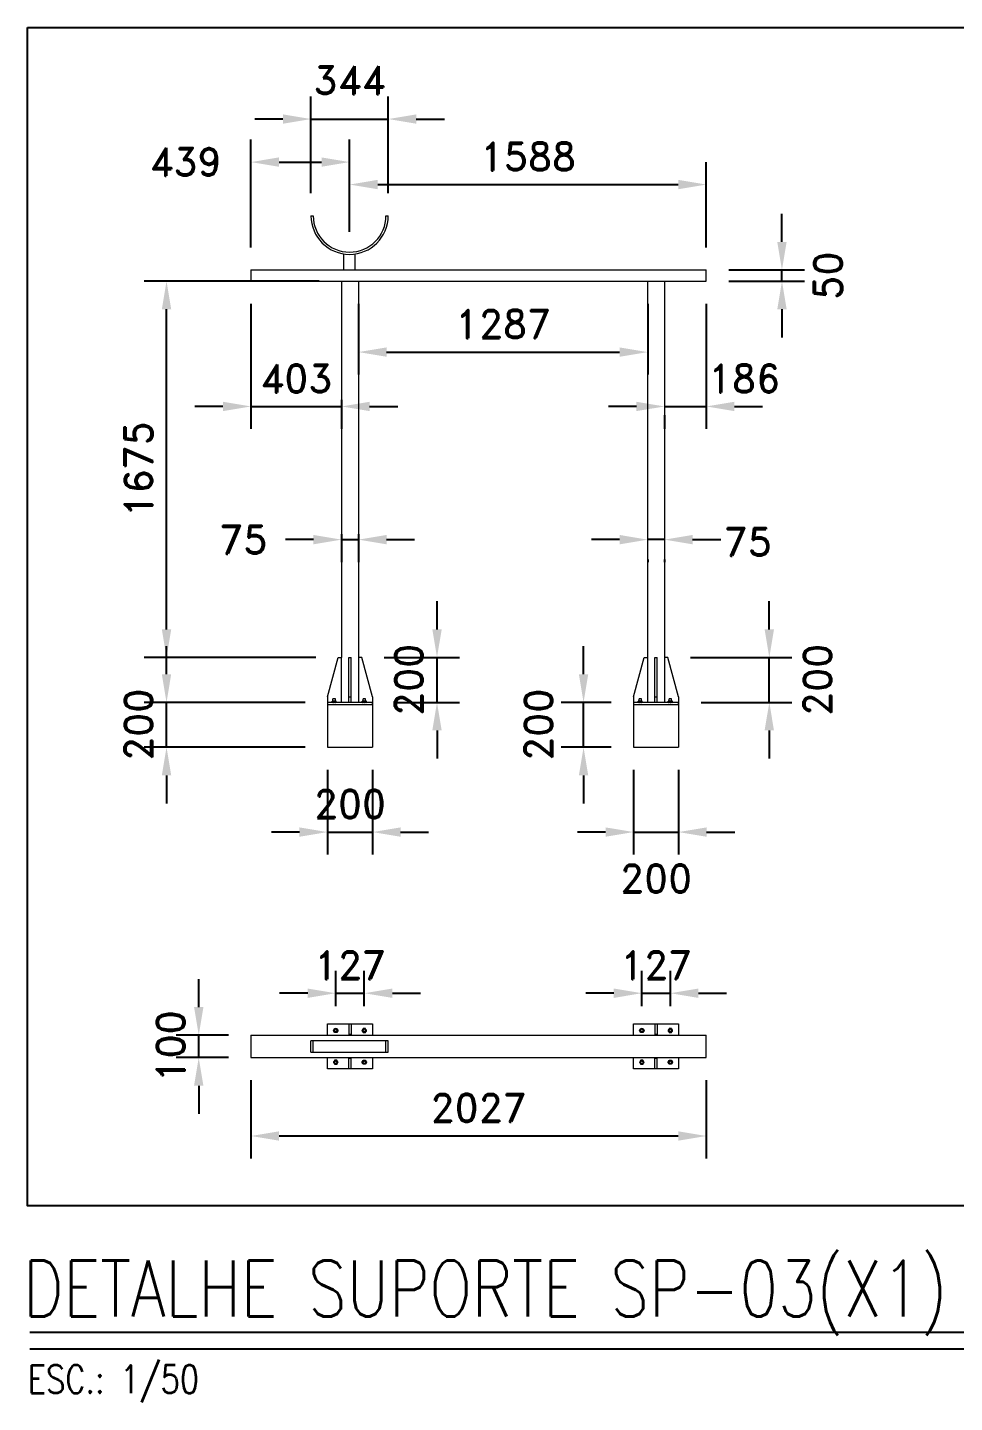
# Model space of a CAD drawing. Header units: millimetres. Extents: x -312439 to 477422, y -331570 to 212570.
# Drawn here: x 458208 to 462334, y 62939 to 69061 of the extents above; entities that cross this region are included whole.
import ezdxf
from ezdxf.enums import TextEntityAlignment as Align

# ---------------------------------------------------------------- set-up
doc = ezdxf.new("R2010")
doc.units = ezdxf.units.MM
for name, color, linetype in [('1', 7, 'Continuous'), ('2', 2, 'Continuous'), ('4', 4, 'Continuous')]:
    doc.layers.add(name, color=color, linetype=linetype)
doc.styles.add('ROMAND', font='ROMAND.SHX')
doc.styles.add('ROMANS', font='romans.shx', dxfattribs={"height": 187.5})
doc.dimstyles.new('1-50 (MILIMETRO)', dxfattribs={"dimscale": 0, "dimtxt": 125, "dimasz": 125, "dimexe": 100, "dimexo": 100, "dimgap": 50, "dimtad": 0, "dimdec": 0, "dimzin": 0, "dimdsep": 46, "dimtxsty": 'ROMAND', "dimcen": -390, "dimclrd": 1, "dimclre": 1, "dimclrt": 3, "dimadec": 0, "dimazin": 0, "dimtfac": 1, "dimtdec": 0, "dimtix": 1, "dimtmove": 2, "dimatfit": 2, "dimfxl": 1, "dimtvp": 1, "dimtolj": 1, "dimtzin": 0, "dimarcsym": 0})

# ---------------------------------------------------------------- blocks, each defined once
blk = doc.blocks.new('*D321')
at = {"color": 1, "lineweight": -2, "transparency": 16777216}
for p, q in [((461566.1, 68106.2), (461566.1, 68231.2)), ((461329.5, 67981.2), (461666.1, 67981.2)), ((461566.1, 67931.2), (461566.1, 67981.2)), ((461329.5, 67931.2), (461666.1, 67931.2)), ((461566.1, 67806.2), (461566.1, 67681.2))]:
    blk.add_line(p, q, dxfattribs=at)
at = {"color": 1, "transparency": 16777216}
for points in [[(461545.2, 68106.2), (461586.9, 68106.2), (461566.1, 67981.2)], [(461545.2, 67806.2), (461586.9, 67806.2), (461566.1, 67931.2)]]:
    blk.add_solid(points, dxfattribs=at)
at = {"layer": 'Defpoints', "color": 0, "transparency": 16777216}
for p in [(461229.5, 67981.2), (461566.1, 67981.2), (461229.5, 67931.2)]:
    blk.add_point(p, dxfattribs=at)
at = {"color": 3, "transparency": 16777216, "insert": (461771, 67956.2), "char_height": 125, "attachment_point": 5, "rotation": 90, "style": 'ROMAND'}
blk.add_mtext('\\A1;50', dxfattribs=at)
blk = doc.blocks.new('*D322')
at = {"color": 1, "lineweight": -2, "transparency": 16777216}
for p, q in [((459202.9, 67831.2), (459202.9, 67273.6)), ((459077.9, 67373.6), (458952.9, 67373.6)), ((459202.9, 67373.6), (459606.1, 67373.6)), ((459606.1, 67402.9), (459606.1, 67273.6)), ((459731.1, 67373.6), (459856.1, 67373.6))]:
    blk.add_line(p, q, dxfattribs=at)
at = {"color": 1, "transparency": 16777216}
for points in [[(459077.9, 67394.4), (459077.9, 67352.8), (459202.9, 67373.6)], [(459731.1, 67394.4), (459731.1, 67352.8), (459606.1, 67373.6)]]:
    blk.add_solid(points, dxfattribs=at)
at = {"layer": 'Defpoints', "color": 0, "transparency": 16777216}
for p in [(459202.9, 67931.2), (459606.1, 67502.9), (459606.1, 67373.6)]:
    blk.add_point(p, dxfattribs=at)
at = {"color": 3, "transparency": 16777216, "insert": (459404.5, 67498.6), "char_height": 125, "attachment_point": 5, "style": 'ROMAND'}
blk.add_mtext('\\A1;403', dxfattribs=at)
blk = doc.blocks.new('*D323')
at = {"color": 1, "lineweight": -2, "transparency": 16777216}
for p, q in [((459681.1, 67831.2), (459681.1, 67515.6)), ((460968.4, 67831.2), (460968.4, 67515.6)), ((459806.1, 67615.6), (460843.4, 67615.6))]:
    blk.add_line(p, q, dxfattribs=at)
at = {"color": 1, "transparency": 16777216}
for points in [[(459806.1, 67636.4), (459806.1, 67594.8), (459681.1, 67615.6)], [(460843.4, 67636.4), (460843.4, 67594.8), (460968.4, 67615.6)]]:
    blk.add_solid(points, dxfattribs=at)
at = {"layer": 'Defpoints', "color": 0, "transparency": 16777216}
for p in [(459681.1, 67931.2), (460968.4, 67931.2), (460968.4, 67615.6)]:
    blk.add_point(p, dxfattribs=at)
at = {"color": 3, "transparency": 16777216, "insert": (460324.7, 67740.6), "char_height": 125, "attachment_point": 5, "style": 'ROMAND'}
blk.add_mtext('\\A1;1287', dxfattribs=at)
blk = doc.blocks.new('*D324')
at = {"color": 1, "lineweight": -2, "transparency": 16777216}
for p, q in [((461229.5, 67831.2), (461229.5, 67273.6)), ((460918.4, 67373.6), (460793.4, 67373.6)), ((461043.4, 67373.6), (461229.5, 67373.6)), ((461354.5, 67373.6), (461479.5, 67373.6)), ((461043.4, 67334.2), (461043.4, 67273.6))]:
    blk.add_line(p, q, dxfattribs=at)
at = {"color": 1, "transparency": 16777216}
for points in [[(460918.4, 67394.4), (460918.4, 67352.8), (461043.4, 67373.6)], [(461354.5, 67394.4), (461354.5, 67352.8), (461229.5, 67373.6)]]:
    blk.add_solid(points, dxfattribs=at)
at = {"layer": 'Defpoints', "color": 0, "transparency": 16777216}
for p in [(461229.5, 67931.2), (461043.4, 67434.2), (461229.5, 67373.6)]:
    blk.add_point(p, dxfattribs=at)
at = {"color": 3, "transparency": 16777216, "insert": (461397.5, 67498.6), "char_height": 125, "attachment_point": 5, "style": 'ROMAND'}
blk.add_mtext('\\A1;186', dxfattribs=at)
blk = doc.blocks.new('*D325')
at = {"color": 1, "lineweight": -2, "transparency": 16777216}
for p, q in [((459506.1, 67931.2), (458727, 67931.2)), ((458827, 66381.1), (458827, 67806.2)), ((459491.1, 66256.1), (458727, 66256.1))]:
    blk.add_line(p, q, dxfattribs=at)
at = {"color": 1, "transparency": 16777216}
for points in [[(458806.1, 67806.2), (458847.8, 67806.2), (458827, 67931.2)], [(458806.1, 66381.1), (458847.8, 66381.1), (458827, 66256.1)]]:
    blk.add_solid(points, dxfattribs=at)
at = {"layer": 'Defpoints', "color": 0, "transparency": 16777216}
for p in [(458827, 67931.2), (459606.1, 67931.2), (459591.1, 66256.1)]:
    blk.add_point(p, dxfattribs=at)
at = {"color": 3, "transparency": 16777216, "insert": (458702, 67093.6), "char_height": 125, "attachment_point": 5, "rotation": 90, "style": 'ROMAND'}
blk.add_mtext('\\A1;1675', dxfattribs=at)
blk = doc.blocks.new('*D326')
at = {"color": 1, "lineweight": -2, "transparency": 16777216}
for p, q in [((460030.8, 66381.1), (460030.8, 66506.1)), ((459796.1, 66256.1), (460130.8, 66256.1)), ((460030.8, 66056.1), (460030.8, 66256.1)), ((459843.6, 66056.1), (460130.8, 66056.1)), ((460030.8, 65931.1), (460030.8, 65806.1))]:
    blk.add_line(p, q, dxfattribs=at)
at = {"color": 1, "transparency": 16777216}
for points in [[(460010, 66381.1), (460051.7, 66381.1), (460030.8, 66256.1)], [(460010, 65931.1), (460051.7, 65931.1), (460030.8, 66056.1)]]:
    blk.add_solid(points, dxfattribs=at)
at = {"layer": 'Defpoints', "color": 0, "transparency": 16777216}
for p in [(459696.1, 66256.1), (460030.8, 66256.1), (459743.6, 66056.1)]:
    blk.add_point(p, dxfattribs=at)
at = {"color": 3, "transparency": 16777216, "insert": (459905.8, 66156.1), "char_height": 125, "attachment_point": 5, "rotation": 90, "style": 'ROMAND'}
blk.add_mtext('\\A1;200', dxfattribs=at)
blk = doc.blocks.new('*D327')
at = {"color": 1, "lineweight": -2, "transparency": 16777216}
for p, q in [((459543.6, 65756.1), (459543.6, 65378.5)), ((459743.6, 65756.1), (459743.6, 65378.5)), ((459418.6, 65478.5), (459293.6, 65478.5)), ((459543.6, 65478.5), (459743.6, 65478.5)), ((459868.6, 65478.5), (459993.6, 65478.5))]:
    blk.add_line(p, q, dxfattribs=at)
at = {"color": 1, "transparency": 16777216}
for points in [[(459418.6, 65499.3), (459418.6, 65457.6), (459543.6, 65478.5)], [(459868.6, 65499.3), (459868.6, 65457.6), (459743.6, 65478.5)]]:
    blk.add_solid(points, dxfattribs=at)
at = {"layer": 'Defpoints', "color": 0, "transparency": 16777216}
for p in [(459543.6, 65856.1), (459743.6, 65856.1), (459743.6, 65478.5)]:
    blk.add_point(p, dxfattribs=at)
at = {"color": 3, "transparency": 16777216, "insert": (459643.6, 65603.5), "char_height": 125, "attachment_point": 5, "style": 'ROMAND'}
blk.add_mtext('\\A1;200', dxfattribs=at)
blk = doc.blocks.new('*D328')
at = {"color": 1, "lineweight": -2, "transparency": 16777216}
for p, q in [((458827, 66181.1), (458827, 66306.1)), ((459443.6, 66056.1), (458727, 66056.1)), ((458827, 65856.1), (458827, 66056.1)), ((459443.6, 65856.1), (458727, 65856.1)), ((458827, 65731.1), (458827, 65606.1))]:
    blk.add_line(p, q, dxfattribs=at)
at = {"color": 1, "transparency": 16777216}
for points in [[(458806.1, 66181.1), (458847.8, 66181.1), (458827, 66056.1)], [(458806.1, 65731.1), (458847.8, 65731.1), (458827, 65856.1)]]:
    blk.add_solid(points, dxfattribs=at)
at = {"layer": 'Defpoints', "color": 0, "transparency": 16777216}
for p in [(458827, 66056.1), (459543.6, 66056.1), (459543.6, 65856.1)]:
    blk.add_point(p, dxfattribs=at)
at = {"color": 3, "transparency": 16777216, "insert": (458702, 65956.1), "char_height": 125, "attachment_point": 5, "rotation": 90, "style": 'ROMAND'}
blk.add_mtext('\\A1;200', dxfattribs=at)
blk = doc.blocks.new('*D329')
at = {"color": 1, "lineweight": -2, "transparency": 16777216}
for p, q in [((459580.2, 64703.2), (459580.2, 64861)), ((459707, 64703.2), (459707, 64861)), ((459455.2, 64761), (459330.2, 64761)), ((459580.2, 64761), (459707, 64761)), ((459832, 64761), (459957, 64761))]:
    blk.add_line(p, q, dxfattribs=at)
at = {"color": 1, "transparency": 16777216}
for points in [[(459455.2, 64781.8), (459455.2, 64740.1), (459580.2, 64761)], [(459832, 64781.8), (459832, 64740.1), (459707, 64761)]]:
    blk.add_solid(points, dxfattribs=at)
at = {"layer": 'Defpoints', "color": 0, "transparency": 16777216}
for p in [(459707, 64761), (459580.2, 64603.2), (459707, 64603.2)]:
    blk.add_point(p, dxfattribs=at)
at = {"color": 3, "transparency": 16777216, "insert": (459643.6, 64886), "char_height": 125, "attachment_point": 5, "style": 'ROMAND'}
blk.add_mtext('\\A1;127', dxfattribs=at)
blk = doc.blocks.new('*D330')
at = {"color": 1, "lineweight": -2, "transparency": 16777216}
for p, q in [((460942.5, 64703.2), (460942.5, 64861)), ((461069.3, 64703.2), (461069.3, 64861)), ((460817.5, 64761), (460692.5, 64761)), ((460942.5, 64761), (461069.3, 64761)), ((461194.3, 64761), (461319.3, 64761))]:
    blk.add_line(p, q, dxfattribs=at)
at = {"color": 1, "transparency": 16777216}
for points in [[(460817.5, 64781.8), (460817.5, 64740.1), (460942.5, 64761)], [(461194.3, 64781.8), (461194.3, 64740.1), (461069.3, 64761)]]:
    blk.add_solid(points, dxfattribs=at)
at = {"layer": 'Defpoints', "color": 0, "transparency": 16777216}
for p in [(461069.3, 64761), (460942.5, 64603.2), (461069.3, 64603.2)]:
    blk.add_point(p, dxfattribs=at)
at = {"color": 3, "transparency": 16777216, "insert": (461005.9, 64886), "char_height": 125, "attachment_point": 5, "style": 'ROMAND'}
blk.add_mtext('\\A1;127', dxfattribs=at)
blk = doc.blocks.new('*D331')
at = {"color": 1, "lineweight": -2, "transparency": 16777216}
for p, q in [((459202.9, 64374.1), (459202.9, 64025.3)), ((461229.5, 64374.1), (461229.5, 64025.3)), ((459327.9, 64125.3), (461104.5, 64125.3))]:
    blk.add_line(p, q, dxfattribs=at)
at = {"color": 1, "transparency": 16777216}
for points in [[(459327.9, 64146.1), (459327.9, 64104.4), (459202.9, 64125.3)], [(461104.5, 64146.1), (461104.5, 64104.4), (461229.5, 64125.3)]]:
    blk.add_solid(points, dxfattribs=at)
at = {"layer": 'Defpoints', "color": 0, "transparency": 16777216}
for p in [(459202.9, 64474.1), (461229.5, 64474.1), (461229.5, 64125.3)]:
    blk.add_point(p, dxfattribs=at)
at = {"color": 3, "transparency": 16777216, "insert": (460216.2, 64250.3), "char_height": 125, "attachment_point": 5, "style": 'ROMAND'}
blk.add_mtext('\\A1;2027', dxfattribs=at)
blk = doc.blocks.new('*D332')
at = {"color": 1, "lineweight": -2, "transparency": 16777216}
for p, q in [((458970.3, 64699.1), (458970.3, 64824.1)), ((459102.9, 64574.1), (458870.3, 64574.1)), ((458970.3, 64474.1), (458970.3, 64574.1)), ((459102.9, 64474.1), (458870.3, 64474.1)), ((458970.3, 64349.1), (458970.3, 64224.1))]:
    blk.add_line(p, q, dxfattribs=at)
at = {"color": 1, "transparency": 16777216}
for points in [[(458949.5, 64699.1), (458991.1, 64699.1), (458970.3, 64574.1)], [(458949.5, 64349.1), (458991.1, 64349.1), (458970.3, 64474.1)]]:
    blk.add_solid(points, dxfattribs=at)
at = {"layer": 'Defpoints', "color": 0, "transparency": 16777216}
for p in [(458970.3, 64574.1), (459202.9, 64574.1), (459202.9, 64474.1)]:
    blk.add_point(p, dxfattribs=at)
at = {"color": 3, "transparency": 16777216, "insert": (458845.3, 64524.1), "char_height": 125, "attachment_point": 5, "rotation": 90, "style": 'ROMAND'}
blk.add_mtext('\\A1;100', dxfattribs=at)
blk = doc.blocks.new('*D333')
at = {"color": 1, "lineweight": -2, "transparency": 16777216}
for p, q in [((460683.1, 66181.1), (460683.1, 66306.1)), ((460805.9, 66056.1), (460583.1, 66056.1)), ((460683.1, 65856.1), (460683.1, 66056.1)), ((460805.9, 65856.1), (460583.1, 65856.1)), ((460683.1, 65731.1), (460683.1, 65606.1))]:
    blk.add_line(p, q, dxfattribs=at)
at = {"color": 1, "transparency": 16777216}
for points in [[(460662.2, 66181.1), (460703.9, 66181.1), (460683.1, 66056.1)], [(460662.2, 65731.1), (460703.9, 65731.1), (460683.1, 65856.1)]]:
    blk.add_solid(points, dxfattribs=at)
at = {"layer": 'Defpoints', "color": 0, "transparency": 16777216}
for p in [(460683.1, 66056.1), (460905.9, 66056.1), (460905.9, 65856.1)]:
    blk.add_point(p, dxfattribs=at)
at = {"color": 3, "transparency": 16777216, "insert": (460482.4, 65956.1), "char_height": 125, "attachment_point": 5, "rotation": 90, "style": 'ROMAND'}
blk.add_mtext('\\A1;200', dxfattribs=at)
blk = doc.blocks.new('*D334')
at = {"color": 1, "lineweight": -2, "transparency": 16777216}
for p, q in [((461509.8, 66381.1), (461509.8, 66506.1)), ((461158.4, 66256.1), (461609.8, 66256.1)), ((461509.8, 66056.1), (461509.8, 66256.1)), ((461205.9, 66056.1), (461609.8, 66056.1)), ((461509.8, 65931.1), (461509.8, 65806.1))]:
    blk.add_line(p, q, dxfattribs=at)
at = {"color": 1, "transparency": 16777216}
for points in [[(461488.9, 66381.1), (461530.6, 66381.1), (461509.8, 66256.1)], [(461488.9, 65931.1), (461530.6, 65931.1), (461509.8, 66056.1)]]:
    blk.add_solid(points, dxfattribs=at)
at = {"layer": 'Defpoints', "color": 0, "transparency": 16777216}
for p in [(461058.4, 66256.1), (461509.8, 66256.1), (461105.9, 66056.1)]:
    blk.add_point(p, dxfattribs=at)
at = {"color": 3, "transparency": 16777216, "insert": (461724, 66156.1), "char_height": 125, "attachment_point": 5, "rotation": 90, "style": 'ROMAND'}
blk.add_mtext('\\A1;200', dxfattribs=at)
blk = doc.blocks.new('*D335')
at = {"color": 1, "lineweight": -2, "transparency": 16777216}
for p, q in [((460905.9, 65756.1), (460905.9, 65378.5)), ((461105.9, 65756.1), (461105.9, 65378.5)), ((460780.9, 65478.5), (460655.9, 65478.5)), ((460905.9, 65478.5), (461105.9, 65478.5)), ((461230.9, 65478.5), (461355.9, 65478.5))]:
    blk.add_line(p, q, dxfattribs=at)
at = {"color": 1, "transparency": 16777216}
for points in [[(460780.9, 65499.3), (460780.9, 65457.6), (460905.9, 65478.5)], [(461230.9, 65499.3), (461230.9, 65457.6), (461105.9, 65478.5)]]:
    blk.add_solid(points, dxfattribs=at)
at = {"layer": 'Defpoints', "color": 0, "transparency": 16777216}
for p in [(460905.9, 65856.1), (461105.9, 65856.1), (461105.9, 65478.5)]:
    blk.add_point(p, dxfattribs=at)
at = {"color": 3, "transparency": 16777216, "insert": (461005.9, 65272.1), "char_height": 125, "attachment_point": 5, "style": 'ROMAND'}
blk.add_mtext('\\A1;200', dxfattribs=at)
blk = doc.blocks.new('*D338')
at = {"color": 1, "lineweight": -2, "transparency": 16777216}
for p, q in [((459469.9, 68322.7), (459469.9, 68753.2)), ((459813.7, 68322.7), (459813.7, 68753.2)), ((459344.9, 68653.2), (459219.9, 68653.2)), ((459469.9, 68653.2), (459813.7, 68653.2)), ((459938.7, 68653.2), (460063.7, 68653.2))]:
    blk.add_line(p, q, dxfattribs=at)
at = {"color": 1, "transparency": 16777216}
for points in [[(459344.9, 68674.1), (459344.9, 68632.4), (459469.9, 68653.2)], [(459938.7, 68674.1), (459938.7, 68632.4), (459813.7, 68653.2)]]:
    blk.add_solid(points, dxfattribs=at)
at = {"layer": 'Defpoints', "color": 0, "transparency": 16777216}
for p in [(459813.7, 68653.2), (459469.9, 68222.7), (459813.7, 68222.7)]:
    blk.add_point(p, dxfattribs=at)
at = {"color": 3, "transparency": 16777216, "insert": (459641.8, 68826.6), "char_height": 125, "attachment_point": 5, "style": 'ROMAND'}
blk.add_mtext('\\A1;344', dxfattribs=at)
blk = doc.blocks.new('*D339')
at = {"color": 1, "lineweight": -2, "transparency": 16777216}
for p, q in [((459202.9, 68081.2), (459202.9, 68561.6)), ((459641.8, 68150.8), (459641.8, 68561.6)), ((459327.9, 68461.6), (459516.8, 68461.6))]:
    blk.add_line(p, q, dxfattribs=at)
at = {"color": 1, "transparency": 16777216}
for points in [[(459327.9, 68482.5), (459327.9, 68440.8), (459202.9, 68461.6)], [(459516.8, 68482.5), (459516.8, 68440.8), (459641.8, 68461.6)]]:
    blk.add_solid(points, dxfattribs=at)
at = {"layer": 'Defpoints', "color": 0, "transparency": 16777216}
for p in [(459641.8, 68461.6), (459641.8, 68050.8), (459202.9, 67981.2)]:
    blk.add_point(p, dxfattribs=at)
at = {"color": 3, "transparency": 16777216, "insert": (458911.6, 68462.8), "char_height": 125, "attachment_point": 5, "style": 'ROMAND'}
blk.add_mtext('\\A1;439', dxfattribs=at)
blk = doc.blocks.new('*D340')
at = {"color": 1, "lineweight": -2, "transparency": 16777216}
for p, q in [((459641.8, 68160.8), (459641.8, 68461.6)), ((461229.5, 68081.2), (461229.5, 68461.6)), ((459766.8, 68361.6), (461104.5, 68361.6))]:
    blk.add_line(p, q, dxfattribs=at)
at = {"color": 1, "transparency": 16777216}
for points in [[(459766.8, 68382.5), (459766.8, 68340.8), (459641.8, 68361.6)], [(461104.5, 68382.5), (461104.5, 68340.8), (461229.5, 68361.6)]]:
    blk.add_solid(points, dxfattribs=at)
at = {"layer": 'Defpoints', "color": 0, "transparency": 16777216}
for p in [(461229.5, 68361.6), (459641.8, 68060.8), (461229.5, 67981.2)]:
    blk.add_point(p, dxfattribs=at)
at = {"color": 3, "transparency": 16777216, "insert": (460435.6, 68486.6), "char_height": 125, "attachment_point": 5, "style": 'ROMAND'}
blk.add_mtext('\\A1;1588', dxfattribs=at)
blk = doc.blocks.new('*D341')
at = {"color": 1, "lineweight": -2, "transparency": 16777216}
for p, q in [((460843.4, 66780.5), (460718.4, 66780.5)), ((461043.4, 66780.5), (460968.4, 66780.5)), ((461168.4, 66780.5), (461293.4, 66780.5)), ((460968.4, 66692), (460968.4, 66680.5)), ((461043.4, 66692), (461043.4, 66680.5))]:
    blk.add_line(p, q, dxfattribs=at)
at = {"color": 1, "transparency": 16777216}
for points in [[(460843.4, 66801.4), (460843.4, 66759.7), (460968.4, 66780.5)], [(461168.4, 66801.4), (461168.4, 66759.7), (461043.4, 66780.5)]]:
    blk.add_solid(points, dxfattribs=at)
at = {"layer": 'Defpoints', "color": 0, "transparency": 16777216}
for p in [(460968.4, 66792), (460968.4, 66780.5), (461043.4, 66792)]:
    blk.add_point(p, dxfattribs=at)
at = {"color": 3, "transparency": 16777216, "insert": (461414.2, 66771), "char_height": 125, "attachment_point": 5, "style": 'ROMAND'}
blk.add_mtext('\\A1;75', dxfattribs=at)
blk = doc.blocks.new('*D342')
at = {"color": 1, "lineweight": -2, "transparency": 16777216}
for p, q in [((459606.1, 66805.5), (459606.1, 66680.5)), ((459681.1, 66805.5), (459681.1, 66680.5)), ((459481.1, 66780.5), (459356.1, 66780.5)), ((459606.1, 66780.5), (459681.1, 66780.5)), ((459806.1, 66780.5), (459931.1, 66780.5))]:
    blk.add_line(p, q, dxfattribs=at)
at = {"color": 1, "transparency": 16777216}
for points in [[(459481.1, 66801.4), (459481.1, 66759.7), (459606.1, 66780.5)], [(459806.1, 66801.4), (459806.1, 66759.7), (459681.1, 66780.5)]]:
    blk.add_solid(points, dxfattribs=at)
at = {"layer": 'Defpoints', "color": 0, "transparency": 16777216}
for p in [(459606.1, 66905.5), (459681.1, 66905.5), (459681.1, 66780.5)]:
    blk.add_point(p, dxfattribs=at)
at = {"color": 3, "transparency": 16777216, "insert": (459169, 66780.5), "char_height": 125, "attachment_point": 5, "style": 'ROMAND'}
blk.add_mtext('\\A1;75', dxfattribs=at)

msp = doc.modelspace()

# ---------------------------------------------------------------- linework, layer by layer
at = {"color": 3, "linetype": 'Continuous', "lineweight": 0, "extrusion": (0, 1, 0)}
for p, q in [((459469.911, 68222.712), (459479.911, 68222.712)), ((459803.711, 68222.712), (459813.711, 68222.712)), ((459616.811, 67981.212), (459616.811, 68052.64)), ((459666.811, 67981.212), (459666.811, 68052.64)), ((459202.882, 67981.212), (459202.882, 67931.212)), ((459202.882, 67981.212), (461229.465, 67981.212)), ((461229.465, 67931.212), (461229.465, 67981.212)), ((459202.882, 67931.212), (461229.465, 67931.212)), ((459606.134, 67931.212), (459606.134, 66256.052)), ((459681.134, 67931.212), (459681.134, 66256.052)), ((460968.365, 67931.212), (460968.365, 66256.052)), ((461043.365, 67931.212), (461043.365, 66256.052)), ((459543.634, 66081.052), (459591.134, 66256.052)), ((459591.134, 66256.052), (459606.469, 66256.052)), ((459606.469, 66056.052), (459606.469, 66256.052)), ((459638.634, 66056.052), (459638.634, 66256.052)), ((459638.634, 66256.052), (459648.634, 66256.052)), ((459648.634, 66056.052), (459648.634, 66256.052)), ((459696.134, 66256.052), (459680.799, 66256.052)), ((459680.799, 66256.052), (459680.799, 66056.052)), ((459743.634, 66081.052), (459696.134, 66256.052)), ((460905.865, 66081.052), (460953.365, 66256.052)), ((460953.365, 66256.052), (460968.7, 66256.052)), ((460968.7, 66056.052), (460968.7, 66256.052)), ((461000.865, 66056.052), (461000.865, 66256.052)), ((461000.865, 66256.052), (461010.865, 66256.052)), ((461010.865, 66056.052), (461010.865, 66256.052)), ((461058.365, 66256.052), (461043.03, 66256.052)), ((461043.03, 66256.052), (461043.03, 66056.052)), ((461105.865, 66081.052), (461058.365, 66256.052)), ((459543.634, 66081.052), (459543.634, 65856.052)), ((459564.522, 66061.932), (459581.92, 66061.932)), ((459564.522, 66056.829), (459564.522, 66061.155)), ((459578.665, 66071.367), (459567.777, 66071.367)), ((459567.777, 66061.932), (459567.777, 66071.367)), ((459573.221, 66056.829), (459573.221, 66061.155)), ((459578.665, 66061.932), (459578.665, 66071.367)), ((459581.92, 66056.829), (459581.92, 66061.155)), ((459638.634, 66081.052), (459648.634, 66081.052)), ((459698.33, 66061.932), (459696.985, 66061.155)), ((459696.985, 66056.829), (459696.985, 66061.155)), ((459698.33, 66061.932), (459715.729, 66061.932)), ((459712.474, 66071.367), (459701.586, 66071.367)), ((459701.586, 66061.932), (459701.586, 66071.367)), ((459702.007, 66056.829), (459702.007, 66061.155)), ((459712.052, 66056.829), (459712.052, 66061.155)), ((459712.474, 66061.932), (459712.474, 66071.367)), ((459715.729, 66061.932), (459717.075, 66061.155)), ((459717.075, 66056.829), (459717.075, 66061.155)), ((459743.634, 66081.052), (459743.634, 65856.052)), ((460905.865, 66081.052), (460905.865, 65856.052)), ((460926.753, 66061.932), (460944.151, 66061.932)), ((460926.753, 66056.829), (460926.753, 66061.155)), ((460940.896, 66071.367), (460930.008, 66071.367)), ((460930.008, 66061.932), (460930.008, 66071.367)), ((460935.452, 66056.829), (460935.452, 66061.155)), ((460940.896, 66061.932), (460940.896, 66071.367)), ((460944.151, 66056.829), (460944.151, 66061.155)), ((461000.865, 66081.052), (461010.865, 66081.052)), ((461060.561, 66061.932), (461059.216, 66061.155)), ((461059.216, 66056.829), (461059.216, 66061.155)), ((461060.561, 66061.932), (461077.96, 66061.932)), ((461074.705, 66071.367), (461063.817, 66071.367)), ((461063.817, 66061.932), (461063.817, 66071.367)), ((461064.238, 66056.829), (461064.238, 66061.155)), ((461074.283, 66056.829), (461074.283, 66061.155)), ((461074.705, 66061.932), (461074.705, 66071.367)), ((461077.96, 66061.932), (461079.306, 66061.155)), ((461079.306, 66056.829), (461079.306, 66061.155)), ((461105.865, 66081.052), (461105.865, 65856.052)), ((459743.634, 66056.052), (459543.634, 66056.052)), ((459543.634, 66046.052), (459743.634, 66046.052)), ((459698.33, 66056.052), (459696.985, 66056.829)), ((459715.729, 66056.052), (459717.075, 66056.829)), ((459743.634, 66046.052), (459743.634, 66056.052)), ((461105.865, 66056.052), (460905.865, 66056.052)), ((460905.865, 66046.052), (461105.865, 66046.052)), ((461060.561, 66056.052), (461059.216, 66056.829)), ((461077.96, 66056.052), (461079.306, 66056.829)), ((461105.865, 66046.052), (461105.865, 66056.052)), ((459543.634, 65856.052), (459743.634, 65856.052)), ((460905.865, 65856.052), (461105.865, 65856.052))]:
    msp.add_line(p, q, dxfattribs=at)
at = {"color": 3, "linetype": 'Continuous', "lineweight": 0}
for p, q in [((459543.634, 64574.094), (459543.634, 64624.094)), ((459543.634, 64624.094), (459743.634, 64624.094)), ((459638.634, 64624.094), (459638.634, 64574.094)), ((459648.634, 64624.094), (459648.634, 64574.094)), ((459743.634, 64624.094), (459743.634, 64574.094)), ((460905.865, 64574.094), (460905.865, 64624.094)), ((460905.865, 64624.094), (461105.865, 64624.094)), ((461000.865, 64624.094), (461000.865, 64574.094)), ((461010.865, 64624.094), (461010.865, 64574.094)), ((461105.865, 64624.094), (461105.865, 64574.094)), ((459202.882, 64574.094), (459202.882, 64474.094)), ((459202.882, 64574.094), (461229.465, 64574.094)), ((459813.711, 64549.094), (459469.911, 64549.094)), ((459469.911, 64499.094), (459469.911, 64549.094)), ((459479.911, 64499.094), (459479.911, 64549.094)), ((459648.634, 64576.594), (459638.634, 64576.594)), ((459803.711, 64499.094), (459803.711, 64549.094)), ((459813.711, 64499.094), (459813.711, 64549.094)), ((461010.865, 64576.594), (461000.865, 64576.594)), ((461229.465, 64474.094), (461229.465, 64574.094)), ((459202.882, 64474.094), (461229.465, 64474.094)), ((459469.911, 64499.094), (459813.711, 64499.094)), ((459543.634, 64424.094), (459543.634, 64474.094)), ((459638.634, 64424.094), (459638.634, 64474.094)), ((459638.634, 64471.594), (459648.634, 64471.594)), ((459648.634, 64424.094), (459648.634, 64474.094)), ((459743.634, 64474.094), (459743.634, 64424.094)), ((460905.865, 64424.094), (460905.865, 64474.094)), ((461000.865, 64424.094), (461000.865, 64474.094)), ((461000.865, 64471.594), (461010.865, 64471.594)), ((461010.865, 64424.094), (461010.865, 64474.094)), ((461105.865, 64474.094), (461105.865, 64424.094)), ((459743.634, 64424.094), (459543.634, 64424.094)), ((461105.865, 64424.094), (460905.865, 64424.094))]:
    msp.add_line(p, q, dxfattribs=at)
msp.add_lwpolyline([(458208.27, 69060.869), (464736.461, 69060.869), (464736.461, 63814.68), (458208.27, 63814.68)], close=True)
for centre, radius in [((459580.238, 64594.507), 8.699), ((459580.238, 64594.507), 5.444), ((459707.03, 64594.507), 8.699), ((459707.03, 64594.507), 5.444), ((460942.469, 64594.507), 8.699), ((460942.469, 64594.507), 5.444), ((461069.261, 64594.507), 8.699), ((461069.261, 64594.507), 5.444), ((459580.238, 64453.681), 8.699), ((459580.238, 64453.681), 5.444), ((459707.03, 64453.681), 8.699), ((459707.03, 64453.681), 5.444), ((460942.469, 64453.681), 8.699), ((460942.469, 64453.681), 5.444), ((461069.261, 64453.681), 8.699), ((461069.261, 64453.681), 5.444)]:
    msp.add_circle(centre, radius, dxfattribs=at)
for centre, radius, start, end in [((459641.811, 68222.712), 171.9, 180, 359.9999824), ((459641.811, 68222.712), 161.9, 180, 0), ((459641.811, 68222.712), 171.9, 270, 0), ((459580.238, 64594.507), 8.699, 90, 150), ((459707.03, 64594.507), 8.699, 30, 90), ((460942.469, 64594.507), 8.699, 90, 150), ((461069.261, 64594.507), 8.699, 30, 90)]:
    msp.add_arc(centre, radius, start, end, dxfattribs=at)
for points in [[(459564.522, 66061.155), (459564.522, 66061.932), (459564.522, 66061.932)], [(459568.872, 66061.932), (459566.853, 66061.932), (459564.522, 66061.155)], [(459573.221, 66061.155), (459570.89, 66061.932), (459568.872, 66061.932)], [(459577.571, 66061.932), (459575.552, 66061.932), (459573.221, 66061.155)], [(459581.92, 66061.155), (459579.59, 66061.932), (459577.571, 66061.932)], [(459581.92, 66061.932), (459581.92, 66061.932), (459581.92, 66061.155)], [(459699.496, 66061.932), (459698.33, 66061.932), (459696.985, 66061.155)], [(459702.007, 66061.155), (459700.661, 66061.932), (459699.496, 66061.932)], [(459707.03, 66061.932), (459704.699, 66061.932), (459702.007, 66061.155)], [(459712.052, 66061.155), (459709.361, 66061.932), (459707.03, 66061.932)], [(459714.563, 66061.932), (459713.398, 66061.932), (459712.052, 66061.155)], [(459717.075, 66061.155), (459715.729, 66061.932), (459714.563, 66061.932)], [(460926.753, 66061.155), (460926.753, 66061.932), (460926.753, 66061.932)], [(460931.103, 66061.932), (460929.084, 66061.932), (460926.753, 66061.155)], [(460935.452, 66061.155), (460933.121, 66061.932), (460931.103, 66061.932)], [(460939.802, 66061.932), (460937.783, 66061.932), (460935.452, 66061.155)], [(460944.151, 66061.155), (460941.821, 66061.932), (460939.802, 66061.932)], [(460944.151, 66061.932), (460944.151, 66061.932), (460944.151, 66061.155)], [(461061.727, 66061.932), (461060.561, 66061.932), (461059.216, 66061.155)], [(461064.238, 66061.155), (461062.892, 66061.932), (461061.727, 66061.932)], [(461069.261, 66061.932), (461066.93, 66061.932), (461064.238, 66061.155)], [(461074.283, 66061.155), (461071.592, 66061.932), (461069.261, 66061.932)], [(461076.794, 66061.932), (461075.629, 66061.932), (461074.283, 66061.155)], [(461079.306, 66061.155), (461077.96, 66061.932), (461076.794, 66061.932)], [(459564.522, 66056.829), (459566.853, 66056.052), (459568.872, 66056.052)], [(459564.522, 66056.052), (459564.522, 66056.052), (459564.522, 66056.829)], [(459568.872, 66056.052), (459570.89, 66056.052), (459573.221, 66056.829)], [(459573.221, 66056.829), (459575.552, 66056.052), (459577.571, 66056.052)], [(459577.571, 66056.052), (459579.59, 66056.052), (459581.92, 66056.829)], [(459581.92, 66056.829), (459581.92, 66056.052), (459581.92, 66056.052)], [(459696.985, 66056.829), (459698.33, 66056.052), (459699.496, 66056.052)], [(459699.496, 66056.052), (459700.661, 66056.052), (459702.007, 66056.829)], [(459702.007, 66056.829), (459704.699, 66056.052), (459707.03, 66056.052)], [(459707.03, 66056.052), (459709.361, 66056.052), (459712.052, 66056.829)], [(459712.052, 66056.829), (459713.398, 66056.052), (459714.563, 66056.052)], [(459714.563, 66056.052), (459715.729, 66056.052), (459717.075, 66056.829)], [(460926.753, 66056.829), (460929.084, 66056.052), (460931.103, 66056.052)], [(460926.753, 66056.052), (460926.753, 66056.052), (460926.753, 66056.829)], [(460931.103, 66056.052), (460933.121, 66056.052), (460935.452, 66056.829)], [(460935.452, 66056.829), (460937.783, 66056.052), (460939.802, 66056.052)], [(460939.802, 66056.052), (460941.821, 66056.052), (460944.151, 66056.829)], [(460944.151, 66056.829), (460944.151, 66056.052), (460944.151, 66056.052)], [(461059.216, 66056.829), (461060.561, 66056.052), (461061.727, 66056.052)], [(461061.727, 66056.052), (461062.892, 66056.052), (461064.238, 66056.829)], [(461064.238, 66056.829), (461066.93, 66056.052), (461069.261, 66056.052)], [(461069.261, 66056.052), (461071.592, 66056.052), (461074.283, 66056.829)], [(461074.283, 66056.829), (461075.629, 66056.052), (461076.794, 66056.052)], [(461076.794, 66056.052), (461077.96, 66056.052), (461079.306, 66056.829)], [(459570.193, 64594.507), (459571.539, 64596.838), (459572.704, 64598.856)], [(459572.704, 64590.157), (459571.539, 64592.176), (459570.193, 64594.507)], [(459572.704, 64598.856), (459573.87, 64600.875), (459575.216, 64603.206)], [(459575.216, 64585.807), (459573.87, 64588.138), (459572.704, 64590.157)], [(459575.216, 64603.206), (459577.907, 64603.206), (459580.238, 64603.206)], [(459580.238, 64603.206), (459582.569, 64603.206), (459585.261, 64603.206)], [(459585.261, 64603.206), (459586.606, 64600.875), (459587.772, 64598.856)], [(459587.772, 64590.157), (459586.606, 64588.138), (459585.261, 64585.807)], [(459587.772, 64598.856), (459588.937, 64596.838), (459590.283, 64594.507)], [(459590.283, 64594.507), (459588.937, 64592.176), (459587.772, 64590.157)], [(459699.496, 64598.856), (459698.33, 64596.838), (459696.985, 64594.507)], [(459696.985, 64594.507), (459698.33, 64592.176), (459699.496, 64590.157)], [(459702.007, 64603.206), (459700.661, 64600.875), (459699.496, 64598.856)], [(459699.496, 64590.157), (459700.661, 64588.138), (459702.007, 64585.807)], [(459707.03, 64603.206), (459704.699, 64603.206), (459702.007, 64603.206)], [(459712.052, 64603.206), (459709.361, 64603.206), (459707.03, 64603.206)], [(459714.563, 64598.856), (459713.398, 64600.875), (459712.052, 64603.206)], [(459712.052, 64585.807), (459713.398, 64588.138), (459714.563, 64590.157)], [(459717.075, 64594.507), (459715.729, 64596.838), (459714.563, 64598.856)], [(459714.563, 64590.157), (459715.729, 64592.176), (459717.075, 64594.507)], [(460932.424, 64594.507), (460933.77, 64596.838), (460934.935, 64598.856)], [(460934.935, 64590.157), (460933.77, 64592.176), (460932.424, 64594.507)], [(460934.935, 64598.856), (460936.101, 64600.875), (460937.447, 64603.206)], [(460937.447, 64585.807), (460936.101, 64588.138), (460934.935, 64590.157)], [(460937.447, 64603.206), (460940.138, 64603.206), (460942.469, 64603.206)], [(460942.469, 64603.206), (460944.8, 64603.206), (460947.492, 64603.206)], [(460947.492, 64603.206), (460948.837, 64600.875), (460950.003, 64598.856)], [(460950.003, 64590.157), (460948.837, 64588.138), (460947.492, 64585.807)], [(460950.003, 64598.856), (460951.168, 64596.838), (460952.514, 64594.507)], [(460952.514, 64594.507), (460951.168, 64592.176), (460950.003, 64590.157)], [(461061.727, 64598.856), (461060.561, 64596.838), (461059.216, 64594.507)], [(461059.216, 64594.507), (461060.561, 64592.176), (461061.727, 64590.157)], [(461064.238, 64603.206), (461062.892, 64600.875), (461061.727, 64598.856)], [(461061.727, 64590.157), (461062.892, 64588.138), (461064.238, 64585.807)], [(461069.261, 64603.206), (461066.93, 64603.206), (461064.238, 64603.206)], [(461074.283, 64603.206), (461071.592, 64603.206), (461069.261, 64603.206)], [(461076.794, 64598.856), (461075.629, 64600.875), (461074.283, 64603.206)], [(461074.283, 64585.807), (461075.629, 64588.138), (461076.794, 64590.157)], [(461079.306, 64594.507), (461077.96, 64596.838), (461076.794, 64598.856)], [(461076.794, 64590.157), (461077.96, 64592.176), (461079.306, 64594.507)], [(459580.238, 64585.807), (459577.907, 64585.807), (459575.216, 64585.807)], [(459585.261, 64585.807), (459582.569, 64585.807), (459580.238, 64585.807)], [(459702.007, 64585.807), (459704.699, 64585.807), (459707.03, 64585.807)], [(459707.03, 64585.807), (459709.361, 64585.807), (459712.052, 64585.807)], [(460942.469, 64585.807), (460940.138, 64585.807), (460937.447, 64585.807)], [(460947.492, 64585.807), (460944.8, 64585.807), (460942.469, 64585.807)], [(461064.238, 64585.807), (461066.93, 64585.807), (461069.261, 64585.807)], [(461069.261, 64585.807), (461071.592, 64585.807), (461074.283, 64585.807)], [(459572.704, 64458.031), (459571.539, 64456.012), (459570.193, 64453.681)], [(459570.193, 64453.681), (459571.539, 64451.35), (459572.704, 64449.332)], [(459575.216, 64462.38), (459573.87, 64460.05), (459572.704, 64458.031)], [(459572.704, 64449.332), (459573.87, 64447.313), (459575.216, 64444.982)], [(459580.238, 64462.38), (459577.907, 64462.38), (459575.216, 64462.38)], [(459575.216, 64444.982), (459577.907, 64444.982), (459580.238, 64444.982)], [(459585.261, 64462.38), (459582.569, 64462.38), (459580.238, 64462.38)], [(459580.238, 64444.982), (459582.569, 64444.982), (459585.261, 64444.982)], [(459587.772, 64458.031), (459586.606, 64460.05), (459585.261, 64462.38)], [(459585.261, 64444.982), (459586.606, 64447.313), (459587.772, 64449.332)], [(459590.283, 64453.681), (459588.937, 64456.012), (459587.772, 64458.031)], [(459587.772, 64449.332), (459588.937, 64451.35), (459590.283, 64453.681)], [(459696.985, 64453.681), (459698.33, 64456.012), (459699.496, 64458.031)], [(459699.496, 64449.332), (459698.33, 64451.35), (459696.985, 64453.681)], [(459699.496, 64458.031), (459700.661, 64460.05), (459702.007, 64462.38)], [(459702.007, 64444.982), (459700.661, 64447.313), (459699.496, 64449.332)], [(459702.007, 64462.38), (459704.699, 64462.38), (459707.03, 64462.38)], [(459707.03, 64444.982), (459704.699, 64444.982), (459702.007, 64444.982)], [(459707.03, 64462.38), (459709.361, 64462.38), (459712.052, 64462.38)], [(459712.052, 64444.982), (459709.361, 64444.982), (459707.03, 64444.982)], [(459712.052, 64462.38), (459713.398, 64460.05), (459714.563, 64458.031)], [(459714.563, 64449.332), (459713.398, 64447.313), (459712.052, 64444.982)], [(459714.563, 64458.031), (459715.729, 64456.012), (459717.075, 64453.681)], [(459717.075, 64453.681), (459715.729, 64451.35), (459714.563, 64449.332)], [(460934.935, 64458.031), (460933.77, 64456.012), (460932.424, 64453.681)], [(460932.424, 64453.681), (460933.77, 64451.35), (460934.935, 64449.332)], [(460937.447, 64462.38), (460936.101, 64460.05), (460934.935, 64458.031)], [(460934.935, 64449.332), (460936.101, 64447.313), (460937.447, 64444.982)], [(460942.469, 64462.38), (460940.138, 64462.38), (460937.447, 64462.38)], [(460937.447, 64444.982), (460940.138, 64444.982), (460942.469, 64444.982)], [(460947.492, 64462.38), (460944.8, 64462.38), (460942.469, 64462.38)], [(460942.469, 64444.982), (460944.8, 64444.982), (460947.492, 64444.982)], [(460950.003, 64458.031), (460948.837, 64460.05), (460947.492, 64462.38)], [(460947.492, 64444.982), (460948.837, 64447.313), (460950.003, 64449.332)], [(460952.514, 64453.681), (460951.168, 64456.012), (460950.003, 64458.031)], [(460950.003, 64449.332), (460951.168, 64451.35), (460952.514, 64453.681)], [(461059.216, 64453.681), (461060.561, 64456.012), (461061.727, 64458.031)], [(461061.727, 64449.332), (461060.561, 64451.35), (461059.216, 64453.681)], [(461061.727, 64458.031), (461062.892, 64460.05), (461064.238, 64462.38)], [(461064.238, 64444.982), (461062.892, 64447.313), (461061.727, 64449.332)], [(461064.238, 64462.38), (461066.93, 64462.38), (461069.261, 64462.38)], [(461069.261, 64444.982), (461066.93, 64444.982), (461064.238, 64444.982)], [(461069.261, 64462.38), (461071.592, 64462.38), (461074.283, 64462.38)], [(461074.283, 64444.982), (461071.592, 64444.982), (461069.261, 64444.982)], [(461074.283, 64462.38), (461075.629, 64460.05), (461076.794, 64458.031)], [(461076.794, 64449.332), (461075.629, 64447.313), (461074.283, 64444.982)], [(461076.794, 64458.031), (461077.96, 64456.012), (461079.306, 64453.681)], [(461079.306, 64453.681), (461077.96, 64451.35), (461076.794, 64449.332)]]:
    msp.add_rational_spline(points, [1, 1.0379548493, 1], degree=2, dxfattribs=at)
at = {"layer": '1', "color": 1}
msp.add_line((458219.205, 63177.154), (462882.631, 63177.154), dxfattribs=at)
at = {"layer": '2', "color": 2}
msp.add_line((458219.205, 63252.154), (462882.631, 63252.154), dxfattribs=at)

# ---------------------------------------------------------------- texts
at = {"layer": '2', "color": 2, "style": 'ROMANS', "width": 0.8}
msp.add_text('DETALHE SUPORTE SP-03(X1)', height=250, dxfattribs=at).set_placement((458188.69, 63445.856), align=Align.MIDDLE_LEFT)
at = {"layer": '4', "color": 4, "style": 'ROMANS', "width": 0.8}
msp.add_text('ESC.: 1/50', height=125, dxfattribs=at).set_placement((458209.205, 63042.797), align=Align.MIDDLE_LEFT)

# ---------------------------------------------------------------- dimensions: what is measured, and where the dimension line sits
for base, p1, p2, picture, middle in [((459813.711, 68653.236), (459469.911, 68222.712), (459813.711, 68222.712), '*D338', (459641.811, 68826.585)), ((459641.811, 68461.643), (459202.882, 67981.212), (459641.811, 68050.812), '*D339', (458911.553, 68462.826)), ((461229.465, 67373.612), (461043.365, 67434.19), (461229.465, 67931.212), '*D324', (461397.541, 67498.612)), ((459681.134, 66780.536), (459606.134, 66905.536), (459681.134, 66905.536), '*D342', (459168.968, 66780.536)), ((460968.365, 66780.536), (461043.365, 66791.976), (460968.365, 66791.976), '*D341', (461414.154, 66770.968)), ((461105.865, 65478.45), (460905.865, 65856.052), (461105.865, 65856.052), '*D335', (461005.865, 65272.068))]:
    dim = msp.add_linear_dim(base=base, p1=p1, p2=p2, dimstyle='1-50 (MILIMETRO)', override={"dimscale": 1})
    dim.commit()
    dim.dimension.update_dxf_attribs({"geometry": picture, "text_midpoint": middle, "dimtype": 160})
for base, p1, p2, picture, middle in [((461229.465, 68361.643), (459641.811, 68060.812), (461229.465, 67981.212), '*D340', (460435.638, 68486.643)), ((459606.134, 67373.612), (459202.882, 67931.212), (459606.134, 67502.903), '*D322', (459404.508, 67498.612)), ((460968.365, 67615.594), (459681.134, 67931.212), (460968.365, 67931.212), '*D323', (460324.749, 67740.594)), ((459743.634, 65478.45), (459543.634, 65856.052), (459743.634, 65856.052), '*D327', (459643.634, 65603.45)), ((459707.03, 64760.975), (459580.238, 64603.206), (459707.03, 64603.206), '*D329', (459643.634, 64885.975)), ((461069.261, 64760.975), (460942.469, 64603.206), (461069.261, 64603.206), '*D330', (461005.865, 64885.975)), ((461229.465, 64125.266), (459202.882, 64474.094), (461229.465, 64474.094), '*D331', (460216.173, 64250.266))]:
    dim = msp.add_linear_dim(base=base, p1=p1, p2=p2, dimstyle='1-50 (MILIMETRO)', override={"dimscale": 1})
    dim.commit()
    dim.dimension.update_dxf_attribs({"geometry": picture, "text_midpoint": middle})
for base, p1, p2, picture, middle in [((461566.073, 67981.212), (461229.465, 67931.212), (461229.465, 67981.212), '*D321', (461771.01, 67956.212)), ((461509.767, 66256.052), (461105.865, 66056.052), (461058.365, 66256.052), '*D334', (461723.973, 66156.052)), ((460683.056, 66056.052), (460905.865, 65856.052), (460905.865, 66056.052), '*D333', (460482.438, 65956.052))]:
    dim = msp.add_linear_dim(base=base, p1=p1, p2=p2, angle=90, dimstyle='1-50 (MILIMETRO)', override={"dimscale": 1})
    dim.commit()
    dim.dimension.update_dxf_attribs({"geometry": picture, "text_midpoint": middle, "dimtype": 160})
for base, p1, p2, picture, middle in [((458826.954, 67931.212), (459591.134, 66256.052), (459606.134, 67931.212), '*D325', (458701.954, 67093.632)), ((460030.836, 66256.052), (459743.634, 66056.052), (459696.134, 66256.052), '*D326', (459905.836, 66156.052)), ((458826.954, 66056.052), (459543.634, 65856.052), (459543.634, 66056.052), '*D328', (458701.954, 65956.052)), ((458970.295, 64574.094), (459202.882, 64474.094), (459202.882, 64574.094), '*D332', (458845.295, 64524.094))]:
    dim = msp.add_linear_dim(base=base, p1=p1, p2=p2, angle=90, dimstyle='1-50 (MILIMETRO)', override={"dimscale": 1})
    dim.commit()
    dim.dimension.update_dxf_attribs({"geometry": picture, "text_midpoint": middle})

doc.saveas('drawing.dxf')
